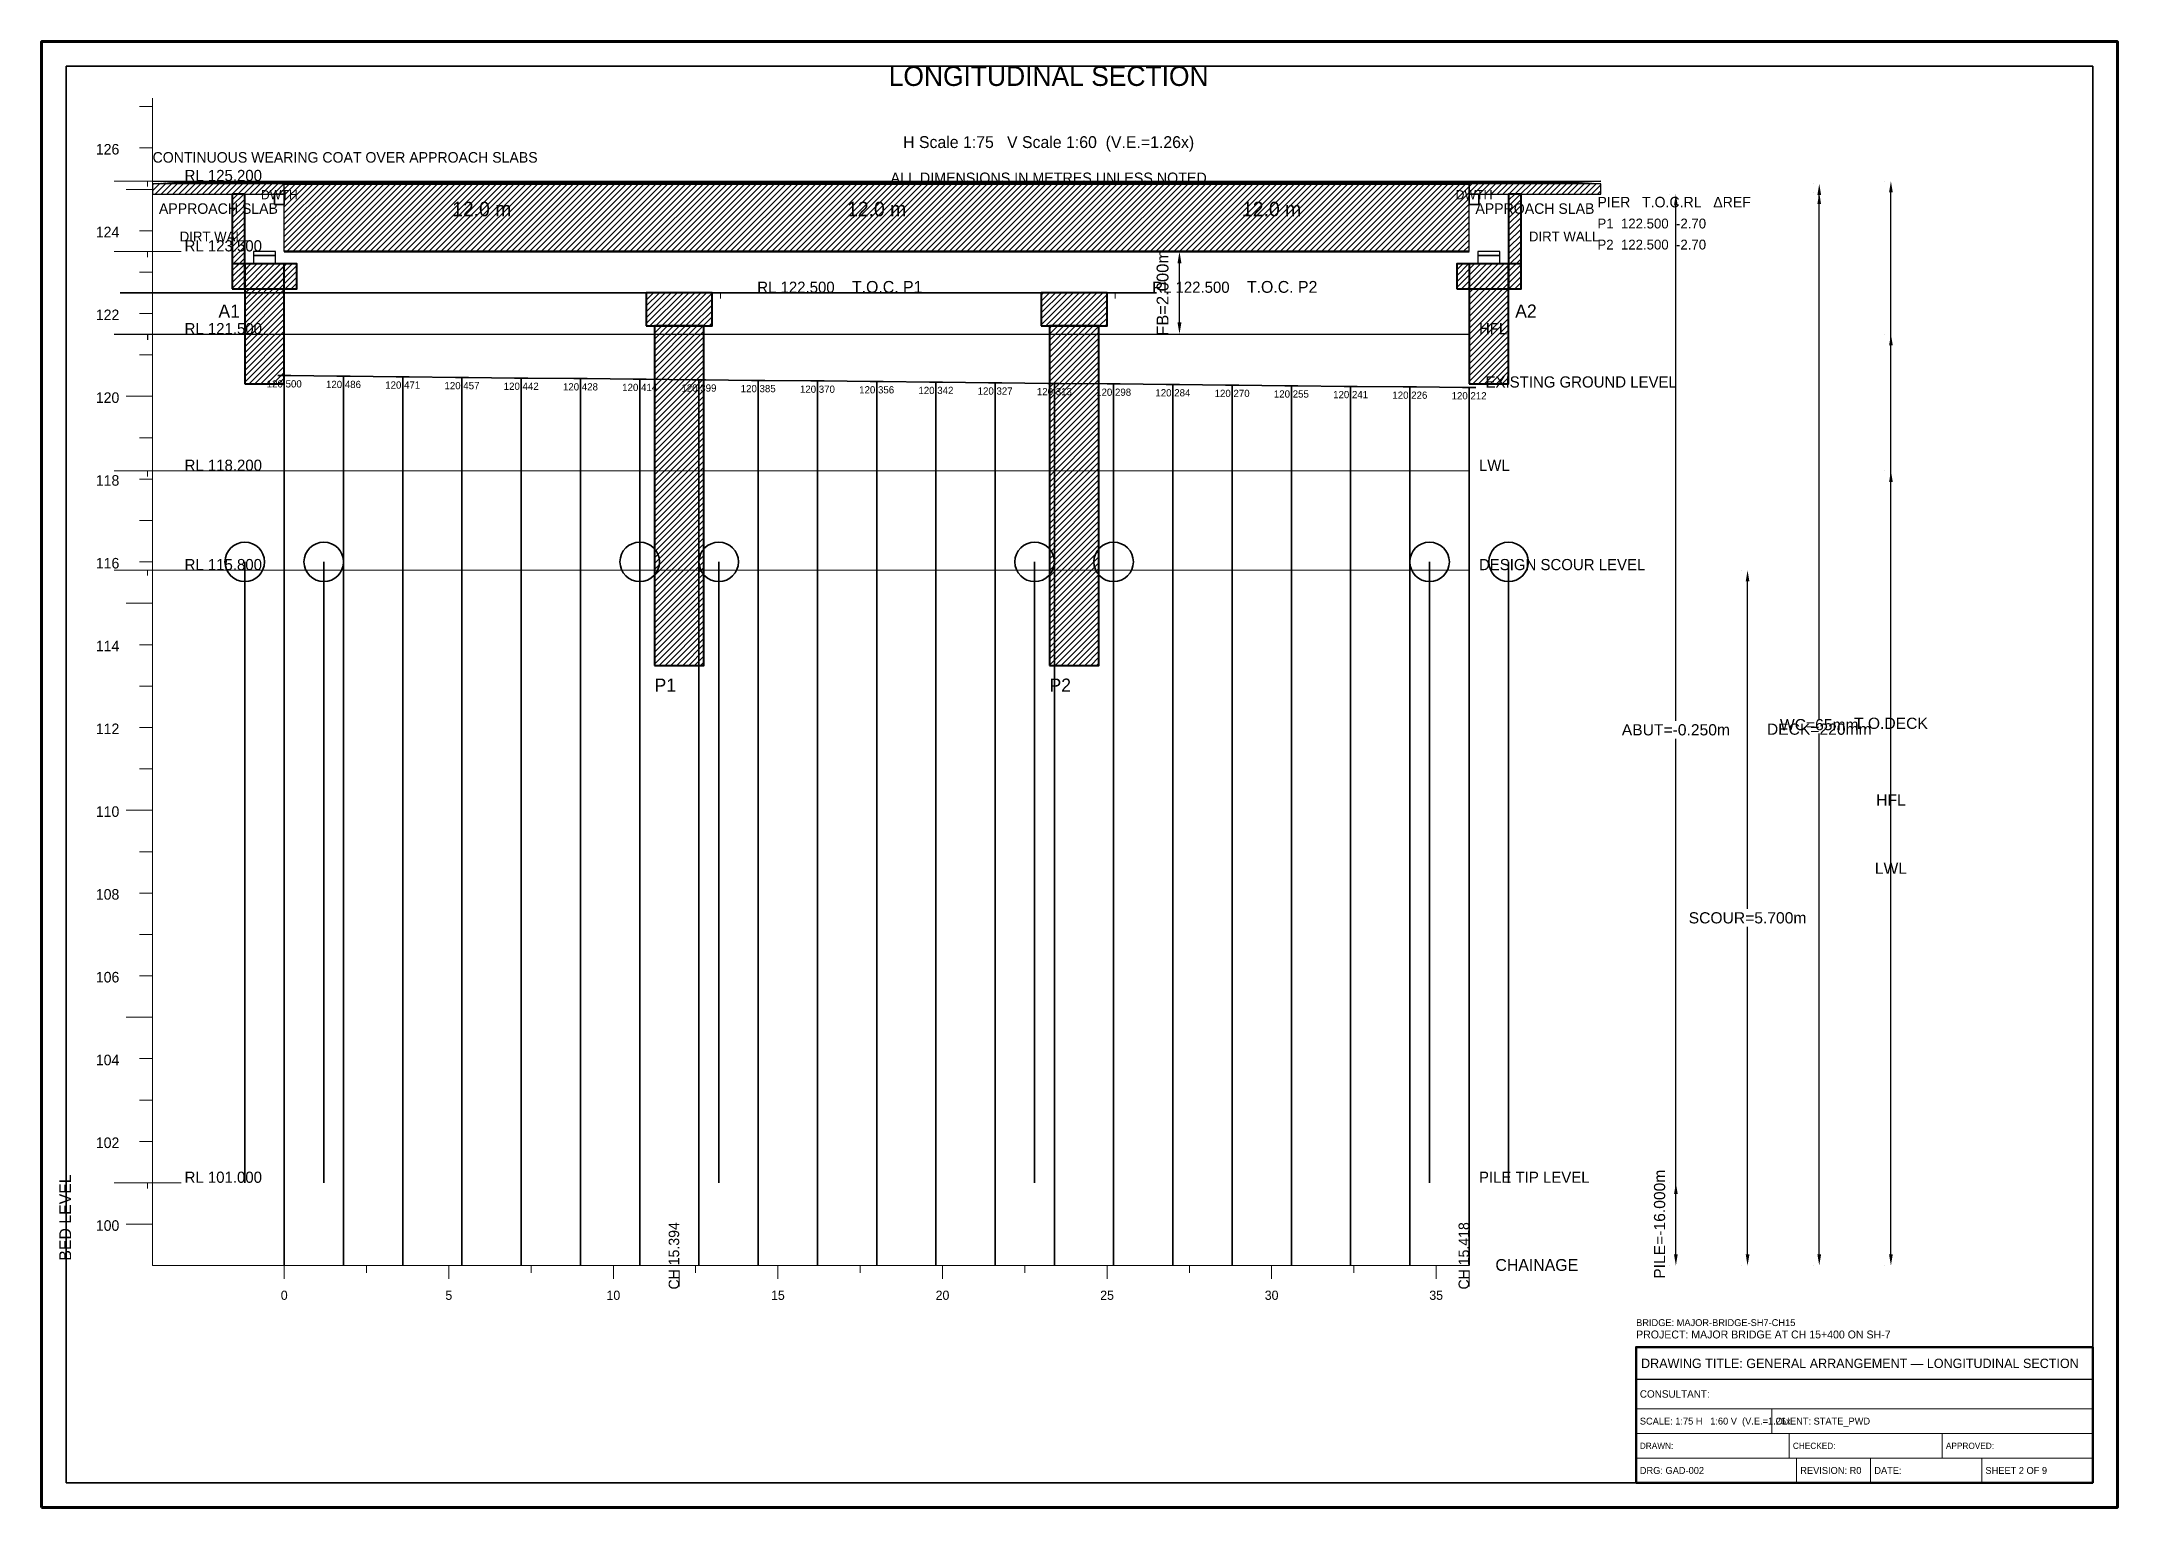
# Model space of a CAD drawing. Header units: metres. Extents: x 0 to 841, y 0 to 594.
import ezdxf
from ezdxf.enums import TextEntityAlignment as Align

# ---------------------------------------------------------------- set-up
doc = ezdxf.new("R2010")
doc.units = ezdxf.units.M
doc.linetypes.add('DASHED', pattern=[0.5, 0.375, -0.125])
doc.linetypes.add('DASHED2', pattern=[0.25, 0.1875, -0.0625])
for name, color, linetype, lineweight in [('ABUT-PROF', 4, 'Continuous', 50), ('BORDER-INNER', 7, 'Continuous', 35), ('BORDER-OUTER', 7, 'Continuous', 70), ('CIVIL-CHAINAGE', 7, 'Continuous', 18), ('CIVIL-GROUND', 3, 'Continuous', 35), ('CIVIL-HFL', 5, 'DASHED', 25), ('CIVIL-LWL', 4, 'DASHED', 18), ('CIVIL-ROAD', 7, 'Continuous', 25), ('CIVIL-SCOUR', 1, 'DASHED2', 18), ('DIM-CHAINAGE', 3, 'Continuous', 18), ('DIM-LEVEL', 3, 'Continuous', 18), ('DIM-LINEAR', 3, 'Continuous', 18), ('FOUND-PILE', 4, 'Continuous', 35), ('STRUC-HATCHING', 8, 'Continuous', 18), ('STRUC-SECTION', 2, 'Continuous', 35), ('SUB-ABUT', 3, 'Continuous', 35), ('SUB-BEARING', 5, 'Continuous', 25), ('SUB-DIRT-WALL', 3, 'Continuous', 35), ('SUB-PIER', 2, 'Continuous', 35), ('SUPER-DECK', 2, 'Continuous', 50), ('SUPER-WEARING', 8, 'Continuous', 25), ('TEXT-GENERAL', 7, 'Continuous', 18), ('TEXT-HEADER', 7, 'Continuous', 25), ('TEXT-LEVEL', 5, 'Continuous', 18), ('TEXT-SPEC', 7, 'Continuous', 13), ('TEXT-TITLE', 7, 'Continuous', 25), ('TITLEBLK-BOX', 7, 'Continuous', 50), ('TITLEBLK-TEXT', 7, 'Continuous', 18)]:
    doc.layers.add(name, color=color, linetype=linetype, lineweight=lineweight)
doc.styles.add('BRIDGE_STD', font='Arial.ttf')
doc.dimstyles.new('pmb100', dxfattribs={"dimtxt": 2.5, "dimasz": 0.9375, "dimexe": 2.5, "dimexo": 2.5, "dimtad": 0, "dimtih": 1, "dimdec": 0, "dimtxsty": 'BRIDGE_STD', "dimcen": 2.5, "dimazin": 3, "dimtfac": 1, "dimtmove": 0, "dimatfit": 3})

msp = doc.modelspace()

# ---------------------------------------------------------------- hatches: boundary and pattern name
at = {"layer": 'STRUC-HATCHING'}
h = msp.add_hatch(dxfattribs=at)
h.set_pattern_fill('ANSI31', scale=0.533333)
h.paths.add_polyline_path([(45, 532.17), (98.33, 532.17), (98.33, 536.36), (45, 536.36)])
h = msp.add_hatch(dxfattribs=at)
h.set_pattern_fill('ANSI31', scale=0.533333)
h.paths.add_polyline_path([(77.3, 493.84), (82.33, 493.84), (82.33, 532.17), (77.3, 532.17)])
h = msp.add_hatch(dxfattribs=at)
h.set_pattern_fill('ANSI31', scale=0.533333)
h.paths.add_polyline_path([(98.33, 508.94), (578.33, 508.94), (578.33, 536.36), (98.33, 536.36)])
h = msp.add_hatch(dxfattribs=at)
h.set_pattern_fill('ANSI31', scale=0.533333)
h.paths.add_polyline_path([(578.33, 532.17), (631.67, 532.17), (631.67, 536.36), (578.33, 536.36)])
h = msp.add_hatch(dxfattribs=at)
h.set_pattern_fill('ANSI31', scale=0.533333)
h.paths.add_polyline_path([(594.33, 493.84), (599.37, 493.84), (599.37, 532.17), (594.33, 532.17)])
h = msp.add_hatch(dxfattribs=at)
h.set_pattern_fill('ANSI31', scale=0.533333)
h.paths.add_polyline_path([(77.3, 493.84), (103.37, 493.84), (103.37, 503.91), (77.3, 503.91)])
h = msp.add_hatch(dxfattribs=at)
h.set_pattern_fill('ANSI31', scale=0.533333)
h.paths.add_polyline_path([(82.33, 455.27), (98.33, 455.27), (98.33, 503.91), (82.33, 503.91)])
h = msp.add_hatch(dxfattribs=at)
h.set_pattern_fill('ANSI31', scale=0.533333)
h.paths.add_polyline_path([(573.3, 493.84), (599.37, 493.84), (599.37, 503.91), (573.3, 503.91)])
h = msp.add_hatch(dxfattribs=at)
h.set_pattern_fill('ANSI31', scale=0.533333)
h.paths.add_polyline_path([(578.33, 455.27), (594.33, 455.27), (594.33, 503.91), (578.33, 503.91)])
h = msp.add_hatch(dxfattribs=at)
h.set_pattern_fill('ANSI31', scale=0.533333)
h.paths.add_polyline_path([(245, 478.75), (271.67, 478.75), (271.67, 492.17), (245, 492.17)])
h = msp.add_hatch(dxfattribs=at)
h.set_pattern_fill('ANSI31', scale=0.533333)
h.paths.add_polyline_path([(405, 478.75), (431.67, 478.75), (431.67, 492.17), (405, 492.17)])
h = msp.add_hatch(dxfattribs=at)
h.set_pattern_fill('ANSI31', scale=0.533333)
h.paths.add_polyline_path([(248.33, 341.21), (268.33, 341.21), (268.33, 478.75), (248.33, 478.75)])
h = msp.add_hatch(dxfattribs=at)
h.set_pattern_fill('ANSI31', scale=0.533333)
h.paths.add_polyline_path([(408.33, 341.21), (428.33, 341.21), (428.33, 478.75), (408.33, 478.75)])
at = {"layer": 'SUPER-WEARING'}
h = msp.add_hatch(dxfattribs=at)
h.set_pattern_fill('SOLID')
h.paths.add_polyline_path([(45, 537.45), (631.67, 537.45), (614.33, 536.36), (62.33, 536.36)])

# ---------------------------------------------------------------- linework, layer by layer
at = {"layer": 'ABUT-PROF', "lineweight": 35}
for points in [[(94.33, 527.98), (98.33, 527.98), (98.33, 532.17), (94.33, 532.17), (94.33, 527.98)], [(578.33, 527.98), (582.33, 527.98), (582.33, 532.17), (578.33, 532.17), (578.33, 527.98)]]:
    msp.add_lwpolyline(points, dxfattribs=at)
at = {"layer": 'BORDER-INNER'}
msp.add_lwpolyline([(10, 10), (831, 10), (831, 584), (10, 584), (10, 10)], dxfattribs=at)
at = {"layer": 'BORDER-OUTER'}
msp.add_lwpolyline([(0, 0), (841, 0), (841, 594), (0, 594), (0, 0)], dxfattribs=at)
at = {"layer": 'CIVIL-CHAINAGE'}
for p, q in [((45, 98), (578.33, 98)), ((98.33, 98), (98.33, 92.67)), ((131.67, 98), (131.67, 95.07)), ((165, 98), (165, 92.67)), ((198.33, 98), (198.33, 95.07)), ((231.67, 98), (231.67, 92.67)), ((258.33, 96), (258.33, 89.6)), ((265, 98), (265, 95.07)), ((298.33, 98), (298.33, 92.67)), ((331.67, 98), (331.67, 95.07)), ((365, 98), (365, 92.67)), ((398.33, 98), (398.33, 95.07)), ((431.67, 98), (431.67, 92.67)), ((465, 98), (465, 95.07)), ((498.33, 98), (498.33, 92.67)), ((531.67, 98), (531.67, 95.07)), ((565, 98), (565, 92.67)), ((578.33, 96), (578.33, 89.6))]:
    msp.add_line(p, q, dxfattribs=at)
at = {"layer": 'CIVIL-GROUND', "color": 3}
for p, q in [((95.67, 458.62), (101, 458.62)), ((119.67, 458.38), (125, 458.38)), ((143.67, 458.14), (149, 458.14)), ((167.67, 457.9), (173, 457.9)), ((191.67, 457.65), (197, 457.65)), ((215.67, 457.41), (221, 457.41)), ((239.67, 457.17), (245, 457.17)), ((263.67, 456.93), (269, 456.93)), ((287.67, 456.69), (293, 456.69)), ((311.67, 456.45), (317, 456.45)), ((335.67, 456.21), (341, 456.21)), ((359.67, 455.96), (365, 455.96)), ((383.67, 455.72), (389, 455.72)), ((407.67, 455.48), (413, 455.48)), ((431.67, 455.24), (437, 455.24)), ((455.67, 455), (461, 455)), ((479.67, 454.76), (485, 454.76)), ((503.67, 454.51), (509, 454.51)), ((527.67, 454.27), (533, 454.27)), ((551.67, 454.03), (557, 454.03)), ((575.67, 453.79), (581, 453.79))]:
    msp.add_line(p, q, dxfattribs=at)
at = {"layer": 'CIVIL-GROUND', "color": 8, "linetype": 'DASHED2'}
for p, q in [((98.33, 458.62), (98.33, 98)), ((122.33, 458.38), (122.33, 98)), ((146.33, 458.14), (146.33, 98)), ((170.33, 457.9), (170.33, 98)), ((194.33, 457.65), (194.33, 98)), ((218.33, 457.41), (218.33, 98)), ((242.33, 457.17), (242.33, 98)), ((266.33, 456.93), (266.33, 98)), ((290.33, 456.69), (290.33, 98)), ((314.33, 456.45), (314.33, 98)), ((338.33, 456.21), (338.33, 98)), ((362.33, 455.96), (362.33, 98)), ((386.33, 455.72), (386.33, 98)), ((410.33, 455.48), (410.33, 98)), ((434.33, 455.24), (434.33, 98)), ((458.33, 455), (458.33, 98)), ((482.33, 454.76), (482.33, 98)), ((506.33, 454.51), (506.33, 98)), ((530.33, 454.27), (530.33, 98)), ((554.33, 454.03), (554.33, 98)), ((578.33, 453.79), (578.33, 98))]:
    msp.add_line(p, q, dxfattribs=at)
at = {"layer": 'CIVIL-GROUND', "color": 3}
msp.add_lwpolyline([(98.33, 458.62), (122.33, 458.38), (146.33, 458.14), (170.33, 457.9), (194.33, 457.65), (218.33, 457.41), (242.33, 457.17), (266.33, 456.93), (290.33, 456.69), (314.33, 456.45), (338.33, 456.21), (362.33, 455.96), (386.33, 455.72), (410.33, 455.48), (434.33, 455.24), (458.33, 455), (482.33, 454.76), (506.33, 454.51), (530.33, 454.27), (554.33, 454.03), (578.33, 453.79)], dxfattribs=at)
at = {"layer": 'CIVIL-HFL'}
for p, q in [((29.4, 475.39), (56.6, 475.39)), ((43, 475.39), (43, 473.13))]:
    msp.add_line(p, q, dxfattribs=at)
at = {"layer": 'CIVIL-HFL', "color": 5}
msp.add_line((45, 475.39), (578.33, 475.39), dxfattribs=at)
at = {"layer": 'CIVIL-LWL'}
for p, q in [((29.4, 420.04), (56.6, 420.04)), ((43, 420.04), (43, 417.78))]:
    msp.add_line(p, q, dxfattribs=at)
at = {"layer": 'CIVIL-LWL', "color": 4}
msp.add_line((45, 420.04), (578.33, 420.04), dxfattribs=at)
at = {"layer": 'CIVIL-ROAD', "lineweight": 25}
for points in [[(45, 532.17), (98.33, 532.17), (98.33, 536.36), (45, 536.36), (45, 532.17)], [(578.33, 532.17), (631.67, 532.17), (631.67, 536.36), (578.33, 536.36), (578.33, 532.17)]]:
    msp.add_lwpolyline(points, dxfattribs=at)
at = {"layer": 'CIVIL-SCOUR'}
for p, q in [((29.4, 379.79), (56.6, 379.79)), ((43, 379.79), (43, 377.52))]:
    msp.add_line(p, q, dxfattribs=at)
at = {"layer": 'CIVIL-SCOUR', "color": 1}
msp.add_line((45, 379.79), (578.33, 379.79), dxfattribs=at)
at = {"layer": 'DIM-LEVEL'}
for p, q in [((39.67, 567.65), (45, 567.65)), ((45, 98), (45, 571)), ((39.67, 550.87), (45, 550.87)), ((29.4, 537.45), (56.6, 537.45)), ((34.33, 534.1), (45, 534.1)), ((43, 537.45), (43, 535.19)), ((39.67, 517.33), (45, 517.33)), ((29.4, 508.94), (56.6, 508.94)), ((43, 508.94), (43, 506.67)), ((39.67, 500.55), (45, 500.55)), ((261.4, 492.17), (288.6, 492.17)), ((275, 492.17), (275, 489.9)), ((421.4, 492.17), (448.6, 492.17)), ((435, 492.17), (435, 489.9)), ((39.67, 483.78), (45, 483.78)), ((39.67, 467.01), (45, 467.01)), ((34.33, 450.23), (45, 450.23)), ((39.67, 433.46), (45, 433.46)), ((39.67, 416.69), (45, 416.69)), ((39.67, 399.91), (45, 399.91)), ((39.67, 383.14), (45, 383.14)), ((34.33, 366.37), (45, 366.37)), ((39.67, 349.6), (45, 349.6)), ((39.67, 332.82), (45, 332.82)), ((39.67, 316.05), (45, 316.05)), ((39.67, 299.28), (45, 299.28)), ((34.33, 282.5), (45, 282.5)), ((39.67, 265.73), (45, 265.73)), ((39.67, 248.96), (45, 248.96)), ((39.67, 232.18), (45, 232.18)), ((39.67, 215.41), (45, 215.41)), ((34.33, 198.64), (45, 198.64)), ((39.67, 181.87), (45, 181.87)), ((39.67, 165.09), (45, 165.09)), ((39.67, 148.32), (45, 148.32)), ((29.4, 131.55), (56.6, 131.55)), ((39.67, 131.55), (45, 131.55)), ((43, 131.55), (43, 129.28)), ((34.33, 114.77), (45, 114.77))]:
    msp.add_line(p, q, dxfattribs=at)
at = {"layer": 'FOUND-PILE', "lineweight": 35}
for p, q in [((82.33, 383.14), (82.33, 131.55)), ((114.33, 383.14), (114.33, 131.55)), ((242.33, 383.14), (242.33, 131.55)), ((274.33, 383.14), (274.33, 131.55)), ((402.33, 383.14), (402.33, 131.55)), ((434.33, 383.14), (434.33, 131.55)), ((562.33, 383.14), (562.33, 131.55)), ((594.33, 383.14), (594.33, 131.55))]:
    msp.add_line(p, q, dxfattribs=at)
at = {"layer": 'FOUND-PILE'}
for centre in [(82.33, 383.14), (114.33, 383.14), (242.33, 383.14), (274.33, 383.14), (402.33, 383.14), (434.33, 383.14), (562.33, 383.14), (594.33, 383.14)]:
    msp.add_circle(centre, 8, dxfattribs=at)
at = {"layer": 'STRUC-SECTION', "color": 8, "linetype": 'DASHED'}
for p in [(291.67, 492.17), (451.67, 492.17)]:
    msp.add_line(p, (31.67, 492.17), dxfattribs=at)
at = {"layer": 'SUB-ABUT', "lineweight": 30}
for points in [[(85.93, 503.91), (94.73, 503.91), (94.73, 507.26), (85.93, 507.26), (85.93, 503.91)], [(581.93, 503.91), (590.73, 503.91), (590.73, 507.26), (581.93, 507.26), (581.93, 503.91)]]:
    msp.add_lwpolyline(points, dxfattribs=at)
at = {"layer": 'SUB-ABUT', "lineweight": 40}
for points in [[(77.3, 493.84), (103.37, 493.84), (103.37, 503.91), (77.3, 503.91), (77.3, 493.84)], [(82.33, 455.27), (98.33, 455.27), (98.33, 503.91), (82.33, 503.91), (82.33, 455.27)], [(573.3, 493.84), (599.37, 493.84), (599.37, 503.91), (573.3, 503.91), (573.3, 493.84)], [(578.33, 455.27), (594.33, 455.27), (594.33, 503.91), (578.33, 503.91), (578.33, 455.27)]]:
    msp.add_lwpolyline(points, dxfattribs=at)
at = {"layer": 'SUB-BEARING', "lineweight": 30}
for points in [[(85.93, 507.26), (94.73, 507.26), (94.73, 508.94), (85.93, 508.94), (85.93, 507.26)], [(581.93, 507.26), (590.73, 507.26), (590.73, 508.94), (581.93, 508.94), (581.93, 507.26)]]:
    msp.add_lwpolyline(points, dxfattribs=at)
at = {"layer": 'SUB-DIRT-WALL', "lineweight": 40}
for points in [[(77.3, 493.84), (82.33, 493.84), (82.33, 532.17), (77.3, 532.17), (77.3, 493.84)], [(594.33, 493.84), (599.37, 493.84), (599.37, 532.17), (594.33, 532.17), (594.33, 493.84)]]:
    msp.add_lwpolyline(points, dxfattribs=at)
at = {"layer": 'SUB-PIER', "lineweight": 40}
for points in [[(245, 478.75), (271.67, 478.75), (271.67, 492.17), (245, 492.17), (245, 478.75)], [(405, 478.75), (431.67, 478.75), (431.67, 492.17), (405, 492.17), (405, 478.75)], [(248.33, 341.21), (268.33, 341.21), (268.33, 478.75), (248.33, 478.75), (248.33, 341.21)], [(408.33, 341.21), (428.33, 341.21), (428.33, 478.75), (408.33, 478.75), (408.33, 341.21)]]:
    msp.add_lwpolyline(points, dxfattribs=at)
at = {"layer": 'SUPER-DECK'}
for p, q in [((98.33, 536.36), (578.33, 536.36)), ((98.33, 508.94), (578.33, 508.94))]:
    msp.add_line(p, q, dxfattribs=at)
at = {"layer": 'SUPER-DECK', "lineweight": 25}
for p, q in [((98.33, 508.94), (98.33, 536.36)), ((578.33, 508.94), (578.33, 536.36))]:
    msp.add_line(p, q, dxfattribs=at)
at = {"layer": 'SUPER-WEARING', "lineweight": 25}
msp.add_lwpolyline([(45, 537.45), (631.67, 537.45), (614.33, 536.36), (62.33, 536.36), (45, 537.45)], dxfattribs=at)
at = {"layer": 'TITLEBLK-BOX', "lineweight": 50}
msp.add_lwpolyline([(646, 10), (831, 10), (831, 65), (646, 65), (646, 10)], dxfattribs=at)
at = {"layer": 'TITLEBLK-BOX', "lineweight": 30}
msp.add_lwpolyline([(646, 52), (831, 52), (831, 65), (646, 65), (646, 52)], dxfattribs=at)
at = {"layer": 'TITLEBLK-BOX', "lineweight": 18}
for points in [[(646, 40), (831, 40), (831, 52), (646, 52), (646, 40)], [(646, 30), (701, 30), (701, 40), (646, 40), (646, 30)], [(701, 30), (831, 30), (831, 40), (701, 40), (701, 30)], [(646, 20), (708, 20), (708, 30), (646, 30), (646, 20)], [(708, 20), (770, 20), (770, 30), (708, 30), (708, 20)], [(770, 20), (831, 20), (831, 30), (770, 30), (770, 20)], [(646, 10), (711, 10), (711, 20), (646, 20), (646, 10)], [(711, 10), (741, 10), (741, 20), (711, 20), (711, 10)], [(741, 10), (786, 10), (786, 20), (741, 20), (741, 10)], [(786, 10), (831, 10), (831, 20), (786, 20), (786, 10)]]:
    msp.add_lwpolyline(points, dxfattribs=at)

# ---------------------------------------------------------------- texts
at = {"layer": 'CIVIL-GROUND', "color": 3}
msp.add_text('EXISTING GROUND LEVEL', height=4.5333, dxfattribs=at).set_placement((585, 453.79))
at = {"layer": 'CIVIL-HFL', "color": 5}
msp.add_text('HFL', height=4.533, dxfattribs=at).set_placement((582.33, 475.39))
at = {"layer": 'CIVIL-LWL', "color": 4}
msp.add_text('LWL', height=4.533, dxfattribs=at).set_placement((582.33, 420.04))
at = {"layer": 'CIVIL-SCOUR', "color": 1}
msp.add_text('DESIGN SCOUR LEVEL', height=4.5333, dxfattribs=at).set_placement((582.33, 379.79))
at = {"layer": 'DIM-CHAINAGE'}
for s, p in [('CH 15.394', (258.33, 88.32)), ('CH 15.418', (578.33, 88.32))]:
    msp.add_text(s, height=4.267, rotation=90, dxfattribs=at).set_placement(p)
at = {"layer": 'TEXT-GENERAL'}
for p in [(178.33, 523.2), (338.33, 523.2), (498.33, 523.2)]:
    msp.add_text('12.0 m', height=5.867, dxfattribs=at).set_placement(p, align=Align.CENTER)
for s, height, p in [('A1', 5.333, (71.67, 482.1)), ('A2', 5.333, (597, 482.1)), ('P1', 5.333, (248.33, 330.54)), ('P2', 5.333, (408.33, 330.54)), ('PILE TIP LEVEL', 4.5333, (582.33, 131.55))]:
    msp.add_text(s, height=height, dxfattribs=at).set_placement(p)
at = {"layer": 'TEXT-HEADER'}
msp.add_text('LONGITUDINAL SECTION', height=8, dxfattribs=at).set_placement((408, 576), align=Align.CENTER)
for s, height, p in [('PIER   T.O.C.RL   ΔREF', 4.2667, (630.33, 526.79)), ('T.O.C. P1', 4.8, (328.33, 492.17)), ('T.O.C. P2', 4.8, (488.33, 492.17))]:
    msp.add_text(s, height=height, dxfattribs=at).set_placement(p)
at = {"layer": 'TEXT-LEVEL'}
for s, height, p in [('126', 4.267, (22, 548.21)), ('RL 125.200', 4.533, (57.96, 537.45)), ('124', 4.267, (22, 514.66)), ('RL 123.500', 4.533, (57.96, 508.94)), ('RL 122.500', 4.533, (289.96, 492.17)), ('RL 122.500', 4.533, (449.96, 492.17)), ('122', 4.267, (22, 481.11)), ('RL 121.500', 4.533, (57.96, 475.39)), ('120', 4.267, (22, 447.57)), ('RL 118.200', 4.533, (57.96, 420.04)), ('118', 4.267, (22, 414.02)), ('116', 4.267, (22, 380.48)), ('RL 115.800', 4.533, (57.96, 379.79)), ('114', 4.267, (22, 346.93)), ('112', 4.267, (22, 313.38)), ('110', 4.267, (22, 279.84)), ('108', 4.267, (22, 246.29)), ('106', 4.267, (22, 212.74)), ('104', 4.267, (22, 179.2)), ('102', 4.267, (22, 145.65)), ('RL 101.000', 4.533, (57.96, 131.55)), ('100', 4.267, (22, 112.11)), ('CHAINAGE', 4.8, (589, 95.87))]:
    msp.add_text(s, height=height, dxfattribs=at).set_placement(p)
at = {"layer": 'TEXT-LEVEL', "color": 8}
for s, p in [('120.500', (98.33, 453.82)), ('120.486', (122.33, 453.58)), ('120.471', (146.33, 453.34)), ('120.457', (170.33, 453.1)), ('120.442', (194.33, 452.85)), ('120.428', (218.33, 452.61)), ('120.414', (242.33, 452.37)), ('120.399', (266.33, 452.13)), ('120.385', (290.33, 451.89)), ('120.370', (314.33, 451.65)), ('120.356', (338.33, 451.41)), ('120.342', (362.33, 451.16)), ('120.327', (386.33, 450.92)), ('120.313', (410.33, 450.68)), ('120.298', (434.33, 450.44)), ('120.284', (458.33, 450.2)), ('120.270', (482.33, 449.96)), ('120.255', (506.33, 449.71)), ('120.241', (530.33, 449.47)), ('120.226', (554.33, 449.23)), ('120.212', (578.33, 448.99))]:
    msp.add_text(s, height=2.933, dxfattribs=at).set_placement(p, align=Align.CENTER)
at = {"layer": 'TEXT-LEVEL'}
msp.add_text('BED LEVEL', height=4.8, rotation=90, dxfattribs=at).set_placement((12, 100))
for s, height, p in [('0', 3.73, (98.33, 84.13)), ('5', 3.73, (165, 84.13)), ('10', 3.733, (231.67, 84.13)), ('15', 3.733, (298.33, 84.13)), ('20', 3.733, (365, 84.13)), ('25', 3.733, (431.67, 84.13)), ('30', 3.733, (498.33, 84.13)), ('35', 3.733, (565, 84.13))]:
    msp.add_text(s, height=height, dxfattribs=at).set_placement(p, align=Align.CENTER)
at = {"layer": 'TEXT-SPEC'}
for s, height, p in [('H Scale 1:75   V Scale 1:60  (V.E.=1.26x)', 4.8, (408, 550.84)), ('APPROACH SLAB', 4.2667, (71.67, 524.17)), ('APPROACH SLAB', 4.2667, (605, 524.17))]:
    msp.add_text(s, height=height, dxfattribs=at).set_placement(p, align=Align.CENTER)
at = {"layer": 'TEXT-SPEC', "color": 8}
for s, height, p in [('CONTINUOUS WEARING COAT OVER APPROACH SLABS', 4.2667, (45, 544.92)), ('P1  122.500  -2.70', 4, (630.33, 518.25)), ('P2  122.500  -2.70', 4, (630.33, 509.72))]:
    msp.add_text(s, height=height, dxfattribs=at).set_placement(p)
msp.add_text('ALL DIMENSIONS IN METRES UNLESS NOTED', height=4.32, dxfattribs=at).set_placement((408, 536.58), align=Align.CENTER)
at = {"layer": 'TEXT-SPEC', "color": 4}
for p in [(96.33, 530.07), (580.33, 530.07)]:
    msp.add_text('DWTH', height=3.733, dxfattribs=at).set_placement(p, align=Align.CENTER)
at = {"layer": 'TEXT-SPEC'}
for p in [(55.97, 513.01), (602.57, 513.01)]:
    msp.add_text('DIRT WALL', height=4, dxfattribs=at).set_placement(p)
at = {"layer": 'TEXT-TITLE'}
for s, height, p in [('PROJECT: MAJOR BRIDGE AT CH 15+400 ON SH-7', 3.2, (646, 68.5)), ('DRAWING TITLE: GENERAL ARRANGEMENT — LONGITUDINAL SECTION', 3.8, (648, 56.5))]:
    msp.add_text(s, height=height, dxfattribs=at).set_placement(p)
at = {"layer": 'TITLEBLK-TEXT'}
for s, height, p in [('BRIDGE: MAJOR-BRIDGE-SH7-CH15', 2.8, (646, 73.5)), ('CONSULTANT: ', 3, (647.5, 44.5)), ('SCALE: 1:75 H   1:60 V  (V.E.=1.26x', 2.8, (647.5, 33.6)), ('CLIENT: STATE_PWD', 2.8, (702.5, 33.6)), ('DRAWN: ', 2.5, (647.5, 23.75)), ('CHECKED: ', 2.5, (709.5, 23.75)), ('APPROVED: ', 2.5, (771.5, 23.75)), ('DRG: GAD-002', 2.8, (647.5, 13.6)), ('REVISION: R0', 2.8, (712.5, 13.6)), ('DATE: ', 2.8, (742.5, 13.6)), ('SHEET 2 OF 9', 2.8, (787.5, 13.6))]:
    msp.add_text(s, height=height, dxfattribs=at).set_placement(p)

# ---------------------------------------------------------------- dimensions: what is measured, and where the dimension line sits
at = {"layer": 'DIM-LINEAR'}
for base, p1, p2, text, override in [((662.1, 98), (662.1, 98), (662.1, 532.17), 'ABUT=-0.250m', {"dimtxt": 4.533333, "dimasz": 4.533333, "dimgap": 1.813333, "dimclrt": 3}), ((720.18, 98), (720.18, 98), (720.18, 532.67), 'DECK=220mm', {"dimtxt": 4.533333, "dimasz": 4.533333, "dimgap": 1.813333, "dimclrt": 3}), ((720.18, 98), (720.18, 98), (720.18, 536.36), 'WC=65mm', {"dimtxt": 4.533333, "dimasz": 4.533333, "dimgap": 1.813333, "dimclrt": 3}), ((749.22, 98), (749.22, 98), (749.22, 537.45), 'T.O.DECK', {"dimtxt": 4.533333, "dimasz": 4.533333, "dimgap": 1.813333, "dimclrt": 3}), ((461, 475.39), (434.33, 475.39), (434.33, 508.94), 'FB=2.000m', {"dimtxt": 4.8, "dimasz": 4.8, "dimgap": 1.92, "dimclrt": 3}), ((749.22, 98), (749.22, 98), (749.22, 475.39), 'HFL', {"dimtxt": 4.533333, "dimasz": 4.533333, "dimgap": 1.813333, "dimclrt": 3}), ((749.22, 98), (749.22, 98), (749.22, 420.04), 'LWL', {"dimtxt": 4.533333, "dimasz": 4.533333, "dimgap": 1.813333, "dimclrt": 3}), ((691.14, 98), (691.14, 98), (691.14, 379.79), 'SCOUR=5.700m', {"dimtxt": 4.533333, "dimasz": 4.533333, "dimgap": 1.813333, "dimclrt": 3}), ((662.1, 98), (662.1, 98), (662.1, 131.55), 'PILE=-16.000m', {"dimtxt": 4.533333, "dimasz": 4.533333, "dimgap": 1.813333, "dimclrt": 3})]:
    msp.add_linear_dim(base=base, p1=p1, p2=p2, angle=90, text=text, dimstyle='pmb100', override=override, dxfattribs=at).render()

doc.saveas('drawing.dxf')
